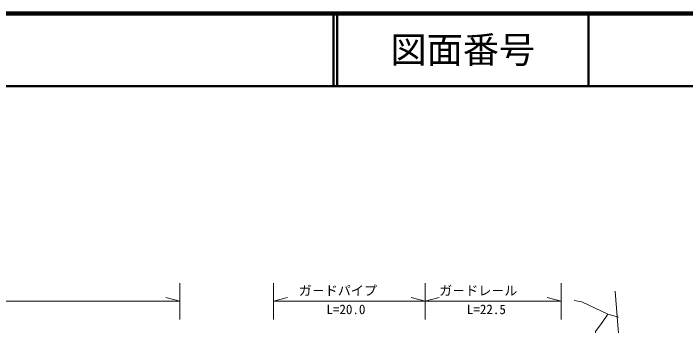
# Model space of a CAD drawing. Units: millimetres, scale not verified. Extents: x 40000 to 680000, y 20000 to 380000.
# Drawn here: x 464550 to 557383, y 336976 to 380000 of the extents above; entities that cross this region are included whole.
import ezdxf
from ezdxf.enums import TextEntityAlignment as Align

# ---------------------------------------------------------------- set-up
doc = ezdxf.new("R2010")
doc.units = ezdxf.units.MM
doc.header["$LTSCALE"] = 1000
for name, color, linetype, lineweight in [('M-BGD-RSTR', 7, 'Continuous', 13), ('M-TTL', 2, 'Continuous', 140), ('M-TTL-LINE', 7, 'Continuous', 50)]:
    doc.layers.add(name, color=color, linetype=linetype, lineweight=lineweight)
doc.layers.add('M-TTL-TXT', color=7, linetype='Continuous')
doc.styles.add('ＭＳ ゴシック', font='')
doc.styles.get('ＭＳ ゴシック').set_extended_font_data('MS Gothic')

msp = doc.modelspace()

# ---------------------------------------------------------------- linework, layer by layer
at = {"layer": 'M-BGD-RSTR'}
for p, q in [((487521, 337830), (487521, 342830)), ((500475, 337830), (500475, 342830)), ((521439, 337830), (521439, 342830)), ((540218, 337830), (540218, 342830)), ((547660, 341715), (547954, 338169)), ((487521, 340330), (485590, 340848)), ((500475, 340330), (502407, 340848)), ((521439, 340330), (519507, 340848)), ((521439, 340330), (523371, 340848)), ((540218, 340330), (538286, 340848)), ((388354, 340330), (487521, 340330)), ((500475, 340330), (521439, 340330)), ((521439, 340330), (540218, 340330)), ((547954, 338169), (548278, 334255))]:
    msp.add_line(p, q, dxfattribs=at)
for points in [[(541994, 340419), (543042, 340249), (546651, 338550), (548111, 338123)], [(544875, 334482), (544940, 336157), (545853, 337376), (546651, 338550)]]:
    msp.add_lwpolyline(points, dxfattribs=at)
at = {"layer": 'M-TTL'}
msp.add_line((680000, 380000), (40000, 380000), dxfattribs=at)
at = {"layer": 'M-TTL-LINE'}
for p, q in [((508747, 380000), (508747, 370000)), ((509247, 380000), (509247, 370000)), ((543997, 380000), (543997, 370000)), ((40000, 370000), (680000, 370000))]:
    msp.add_line(p, q, dxfattribs=at)

# ---------------------------------------------------------------- texts
at = {"layer": 'M-BGD-RSTR', "style": 'ＭＳ ゴシック'}
for s, p in [('ガ－ドパイプ', (503957, 340741)), ('ガ－ドレ－ル', (523355, 340741))]:
    msp.add_text(s, height=1320, dxfattribs=at).set_placement(p, align=Align.BOTTOM_LEFT)
for s, p in [('L=20.0', (507778, 339868)), ('L=22.5', (527177, 339868))]:
    msp.add_text(s, height=1320, dxfattribs=at).set_placement(p, align=Align.TOP_LEFT)
at = {"layer": 'M-TTL-TXT', "style": 'ＭＳ ゴシック'}
msp.add_text('図面番号', height=3666, dxfattribs=at).set_placement((526622, 375000), align=Align.MIDDLE_CENTER)

doc.saveas('drawing.dxf')
